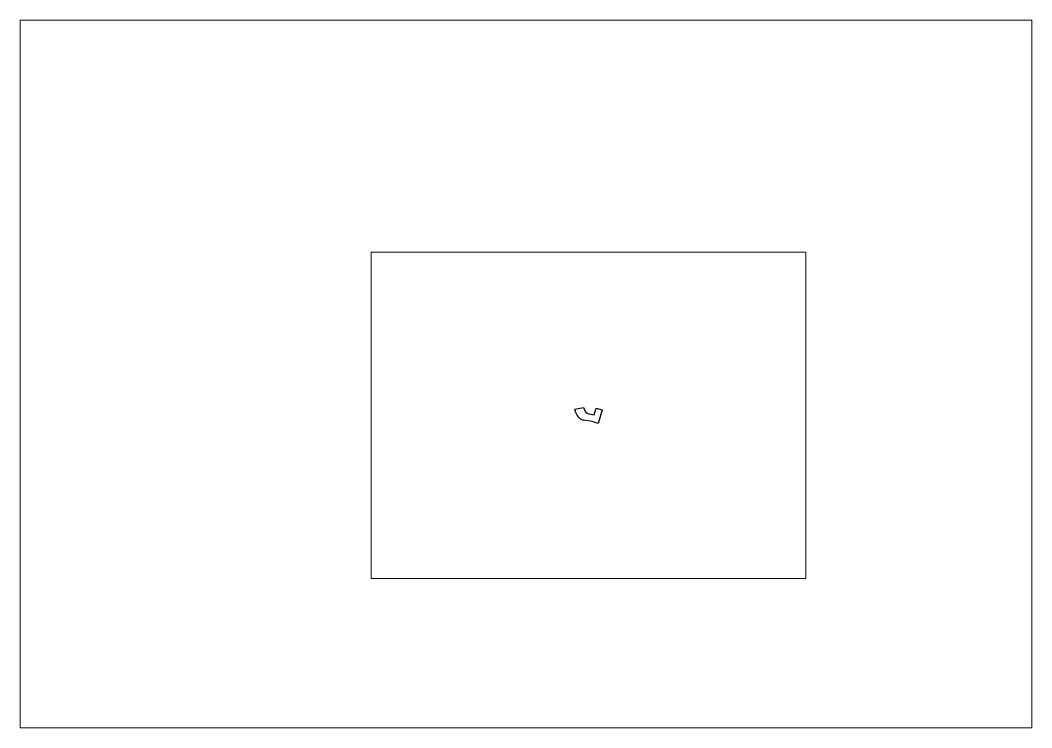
# Paper-space layout 'Layout1' of a CAD drawing. Extents: x 0 to 500, y 0 to 350.
# The model-space entities are those that its viewports show. They can reach past a viewport. Long polylines and large blocks are cut down to what shows.
import ezdxf

# ---------------------------------------------------------------- set-up
doc = ezdxf.new("R2010")
doc.units = 0
doc.header["$MEASUREMENT"] = 0

msp = doc.modelspace()

# ---------------------------------------------------------------- linework, layer by layer
at = {"color": 7, "linetype": 'Continuous'}
for p, q in [((274.18829, 157.62216), (278.48667, 158.4862)), ((274.65627, 155.82983), (274.18829, 157.62216)), ((278.48667, 158.4862), (278.68786, 157.5744)), ((281.09925, 155.26589), (283.7588, 154.79954)), ((283.7588, 154.79954), (284.74889, 158.15658)), ((284.74889, 158.15658), (287.62636, 157.30793)), ((287.62636, 157.30793), (285.64618, 150.59385)), ((282.76872, 151.4425), (278.63051, 152.16813)), ((285.64618, 150.59385), (282.76872, 151.4425))]:
    msp.add_line(p, q, dxfattribs=at)
for centre, radius, start in [((279.49408, 157.09299), 5, 194.63328), ((281.61739, 158.2208), 3, 192.44309)]:
    msp.add_arc(centre, radius, start, 260.05438, dxfattribs=at)

psp = doc.layouts.get("Layout1")

# ---------------------------------------------------------------- viewports
at = {"layer": '0', "color": 3, "linetype": 'Continuous'}
psp.add_viewport(center=(250, 175), size=(500, 350), view_center_point=(250, 175), view_height=350, dxfattribs=at)
psp.add_viewport(center=(280.90732, 154.54006), size=(214.98847, 161.37811), view_center_point=(280.90732, 154.54006), view_height=161.37811, status=3, dxfattribs=at)

doc.saveas('drawing.dxf')
